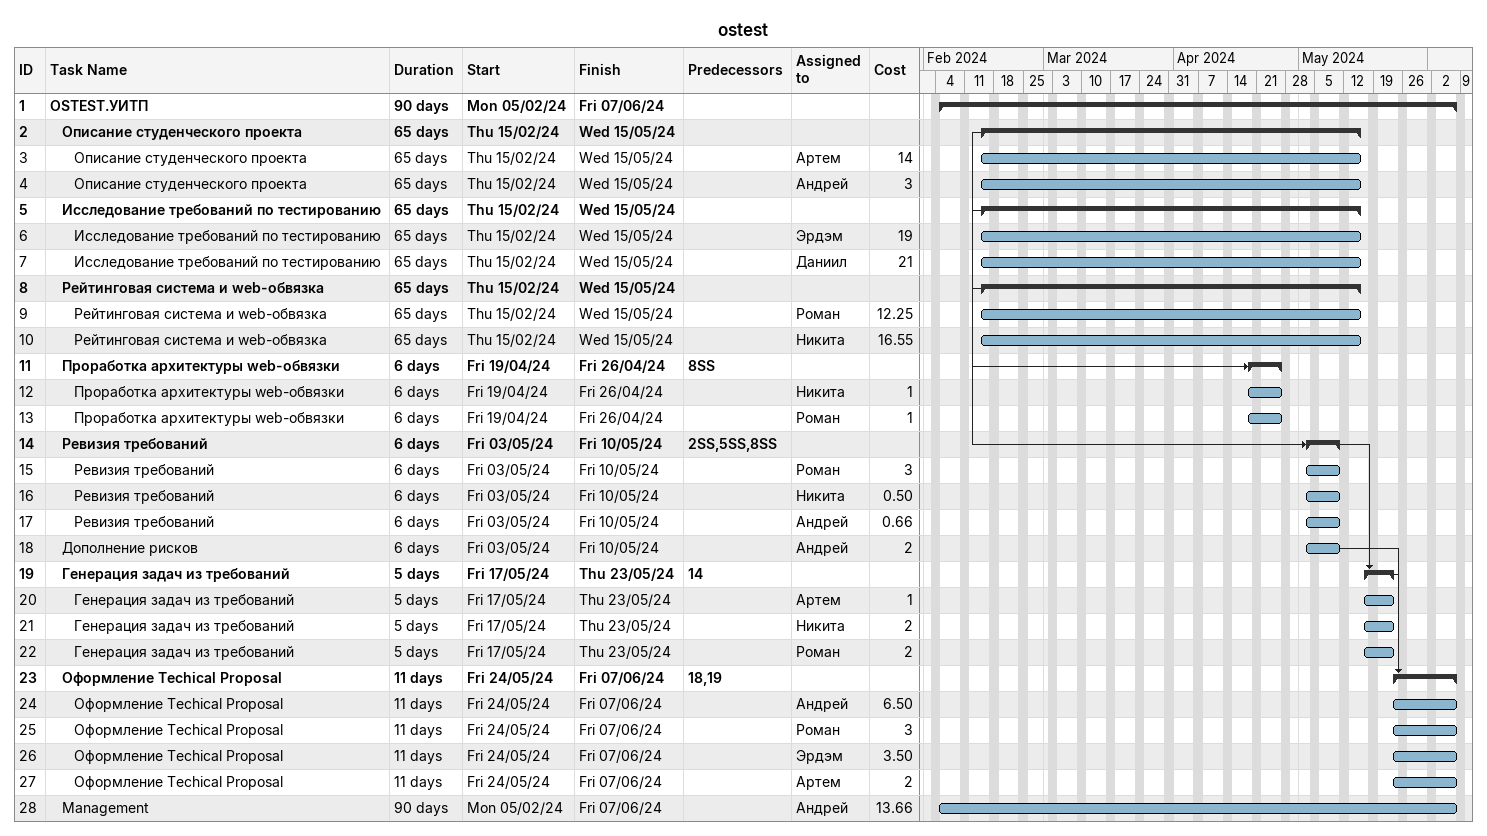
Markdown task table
ostest

| ID | Level | Task | Duration | Start | Finish | Predecessors | Resources | Cost |
|---|---|---|---|---|---|---|---|---|
| 1 | 1 | **OSTEST.УИТП** | 90d | 2024-02-05 | 2024-06-07 |  |  |  |
| 2 | 2 | **Описание студенческого проекта** | 65d | 2024-02-15 | 2024-05-15 |  |  |  |
| 3 | 3 | Описание студенческого проекта | 65d | 2024-02-15 | 2024-05-15 |  | Артем | 14 |
| 4 | 3 | Описание студенческого проекта | 65d | 2024-02-15 | 2024-05-15 |  | Андрей | 3 |
| 5 | 2 | **Исследование требований по тестированию** | 65d | 2024-02-15 | 2024-05-15 |  |  |  |
| 6 | 3 | Исследование требований по тестированию | 65d | 2024-02-15 | 2024-05-15 |  | Эрдэм | 19 |
| 7 | 3 | Исследование требований по тестированию | 65d | 2024-02-15 | 2024-05-15 |  | Даниил | 21 |
| 8 | 2 | **Рейтинговая система и web-обвязка** | 65d | 2024-02-15 | 2024-05-15 |  |  |  |
| 9 | 3 | Рейтинговая система и web-обвязка | 65d | 2024-02-15 | 2024-05-15 |  | Роман | 12.25 |
| 10 | 3 | Рейтинговая система и web-обвязка | 65d | 2024-02-15 | 2024-05-15 |  | Никита | 16.55 |
| 11 | 2 | **Проработка архитектуры web-обвязки** | 6d | 2024-04-19 | 2024-04-26 | 8SS |  |  |
| 12 | 3 | Проработка архитектуры web-обвязки | 6d | 2024-04-19 | 2024-04-26 |  | Никита | 1 |
| 13 | 3 | Проработка архитектуры web-обвязки | 6d | 2024-04-19 | 2024-04-26 |  | Роман | 1 |
| 14 | 2 | **Ревизия требований** | 6d | 2024-05-03 | 2024-05-10 | 2SS, 5SS, 8SS |  |  |
| 15 | 3 | Ревизия требований | 6d | 2024-05-03 | 2024-05-10 |  | Роман | 3 |
| 16 | 3 | Ревизия требований | 6d | 2024-05-03 | 2024-05-10 |  | Никита | 0.50 |
| 17 | 3 | Ревизия требований | 6d | 2024-05-03 | 2024-05-10 |  | Андрей | 0.66 |
| 18 | 2 | Дополнение рисков | 6d | 2024-05-03 | 2024-05-10 |  | Андрей | 2 |
| 19 | 2 | **Генерация задач из требований** | 5d | 2024-05-17 | 2024-05-23 | 14 |  |  |
| 20 | 3 | Генерация задач из требований | 5d | 2024-05-17 | 2024-05-23 |  | Артем | 1 |
| 21 | 3 | Генерация задач из требований | 5d | 2024-05-17 | 2024-05-23 |  | Никита | 2 |
| 22 | 3 | Генерация задач из требований | 5d | 2024-05-17 | 2024-05-23 |  | Роман | 2 |
| 23 | 2 | **Оформление Techical Proposal** | 11d | 2024-05-24 | 2024-06-07 | 18, 19 |  |  |
| 24 | 3 | Оформление Techical Proposal | 11d | 2024-05-24 | 2024-06-07 |  | Андрей | 6.50 |
| 25 | 3 | Оформление Techical Proposal | 11d | 2024-05-24 | 2024-06-07 |  | Роман | 3 |
| 26 | 3 | Оформление Techical Proposal | 11d | 2024-05-24 | 2024-06-07 |  | Эрдэм | 3.50 |
| 27 | 3 | Оформление Techical Proposal | 11d | 2024-05-24 | 2024-06-07 |  | Артем | 2 |
| 28 | 2 | Management | 90d | 2024-02-05 | 2024-06-07 |  | Андрей | 13.66 |
